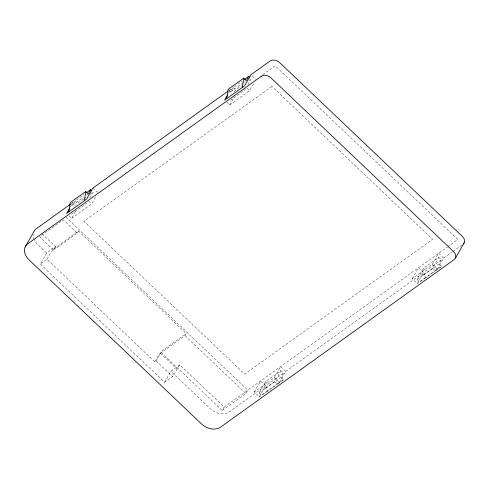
<?xml version="1.0" encoding="UTF-8"?>
<svg xmlns="http://www.w3.org/2000/svg" width="489" height="489" viewBox="0 0 489 489"><rect width="100%" height="100%" fill="white"/><g stroke="black" fill="none" stroke-linecap="round" stroke-linejoin="round"><path stroke-width="0.37" stroke-dasharray="2.44 1.83" d="M70.306 206.969L72.904 202.434L75.948 205.331M71.186 203.626L72.708 205.074L75.129 200.838L84.114 194.396M161.376 352.581L222.25 410.491L224.188 407.099L179.805 364.873L172.611 376.524L164.597 382.27L40.318 264.042L46.626 253.027L55.526 246.639L42.653 234.39M46.993 259.249L50.147 253.742L54.475 248.479L78.429 230.967L186.223 333.51L185.007 335.631L160.49 353.217L156.119 360.845L154.787 361.799L46.993 259.249L40.318 264.042M69.132 215.863L71.669 218.277L76.125 210.502M55.526 246.639L53.588 250.032L39.64 236.762L63.264 219.812L77.213 233.082L51.956 251.199M89.903 197.911L93.24 192.079L92.225 191.113M71.669 218.277L91.694 203.913L96.15 196.138M77.213 233.082L78.429 230.967M228.656 93.008L230.881 89.12L233.925 92.018M229.158 90.312L230.68 91.761L233.106 87.525L242.092 81.082M234.531 91.883L235.643 89.939L241.633 85.642M226.603 102.067L229.647 104.964L234.097 97.189M245.655 88.485L244.91 89.78L229.335 100.954M247.88 84.597L251.218 78.766L248.822 80.489M229.647 104.964L249.671 90.599L254.127 82.824M154.787 361.799L157.941 356.292A7.17 1.546 -46.4 0 1 164.817 348.865L186.223 333.51M164.597 382.27L170.905 371.261L179.805 364.873M222.25 410.491L245.881 393.541L247.819 390.155L65.208 216.425M254.286 392.007L260.594 380.992L265.661 385.815L259.359 396.83L254.286 392.007L274.311 377.642L280.619 366.628L285.686 371.451L279.384 382.465L259.359 396.83M267.996 390.87L261.584 395.234L259.048 392.82L265.35 381.805L280.93 370.638L283.461 373.052L281.041 377.288L265.466 388.455L267.996 390.87L283.577 379.696L281.041 377.288M265.466 388.455L267.886 384.22L283.461 373.052M259.048 392.82L274.622 381.652L280.93 370.638M412.258 278.693L418.566 267.679L423.639 272.501L417.331 283.516L412.258 278.693L432.288 264.329L438.59 253.314L443.664 258.143L437.355 269.152L417.331 283.516M425.974 277.556L419.556 281.921L417.019 279.506L423.327 268.498L438.902 257.324L441.439 259.738L439.012 263.974L423.437 275.142L425.974 277.556L441.549 266.383L439.012 263.974M423.437 275.142L425.864 270.906L441.439 259.738M417.019 279.506L432.594 268.339L438.902 257.324M71.675 203.32L72.904 202.434M229.029 90.453L230.881 89.12M72.708 205.074L83.491 197.342M86.486 195.19L88.283 193.907M230.68 91.761L242.061 83.601M242.66 83.167L245.056 81.449M83.656 198.956L77.665 203.253L75.129 200.838M84.255 198.528L86.651 196.81M90.245 194.231L93.24 192.079M262.801 74.695L275.203 65.795L457.814 239.524L447.893 246.645M71.357 214.268L86.938 203.094M224.188 407.099L447.276 247.086M265.661 385.815L229.262 411.927A14.34 10.507 29.8 0 1 210.215 408.657L170.905 371.261M285.686 371.451L423.639 272.501M443.664 258.143L452.349 251.914M452.967 251.468L462.27 244.793M441.549 266.383L435.131 270.747L432.594 268.339M283.577 379.696L277.159 384.061L274.622 381.652M251.921 75.722L255.472 79.102M247.134 88.185L249.671 90.599M432.288 264.329L437.355 269.152M233.106 87.525L235.643 89.939M423.327 268.498L425.864 270.906M92.928 188.069L97.494 192.415M88.656 201.016L91.694 203.913M274.311 377.642L279.384 382.465M265.35 381.805L267.886 384.22M185.007 335.631L245.881 393.541M160.49 353.217L176.975 368.902M46.626 253.027L37.751 244.579A14.34 10.507 29.8 0 1 34.548 240.399M156.119 360.845L172.611 376.524M34.236 239.769A14.34 10.507 29.8 0 1 33.185 234.433M271.921 86.437L83.949 221.26L244.653 374.14L432.618 239.317L271.921 86.437"/><path stroke-width="0.73" d="M68.827 211.853L70.171 202.66L85.746 191.492L88.283 193.907L90.703 189.671L91.718 190.631M84.401 200.679L85.746 191.492M226.798 98.54L228.143 89.353L243.718 78.179L246.254 80.593L248.681 76.357L249.696 77.323M242.373 87.366L243.718 78.179M25.141 246.969L33.869 231.725A14.34 10.507 29.8 0 1 36.504 228.546L70.44 204.206M69.566 208.265L66.602 213.448L86.626 199.084L92.928 188.069L228.406 90.899M227.544 94.952L224.573 100.135L244.598 85.771L250.906 74.762L270.13 60.972A7.17 5.251 29.8 0 1 279.653 62.604L462.264 236.334A7.17 5.251 29.8 0 1 463.425 243.895M455.473 258.009L464.208 242.764M86.51 192.678L90.703 189.671M244.488 79.365L248.681 76.357M261.401 76.217L27.769 243.797A14.34 10.507 29.8 0 0 29.016 259.83L201.486 423.908A14.34 10.507 29.8 0 0 220.527 427.178L454.159 259.598A7.17 5.251 29.8 0 0 453.535 251.584L270.918 77.855A7.17 5.251 29.8 0 0 261.401 76.217"/></g></svg>
